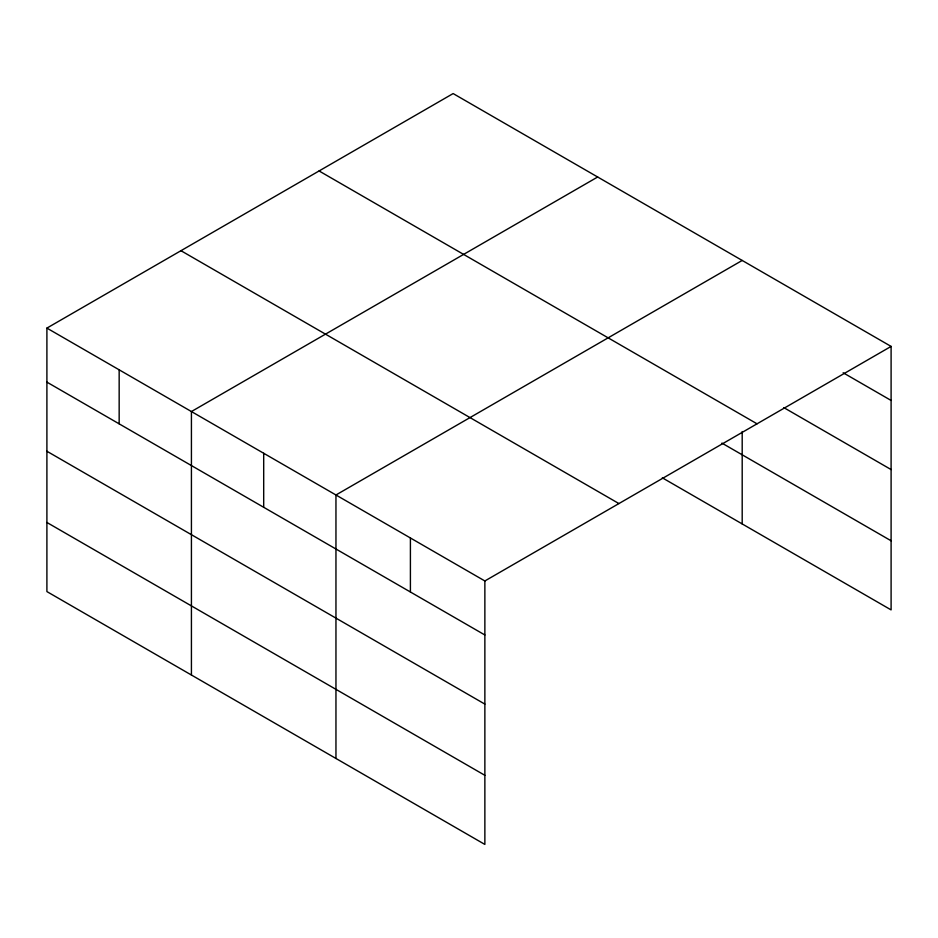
<?xml version="1.0" encoding="UTF-8"?>
<svg xmlns="http://www.w3.org/2000/svg" width="938" height="938" viewBox="0 0 938 938"><rect width="100%" height="100%" fill="white"/><g stroke="black" fill="none" stroke-linecap="round" stroke-linejoin="round"><path stroke-width="1.41" d="M484.864 704.098L484.864 580.962L46.9 328.101L46.9 591.585L484.864 844.435L484.864 704.098L46.9 451.248M46.9 328.101L453.136 93.566L891.1 346.415L891.1 609.899L662.322 477.817M597.67 177.001L191.422 411.548L191.422 675.02M742.193 260.447L335.956 494.983L335.956 758.467M484.864 580.962L891.1 346.415M843.145 372.761L891.1 400.444M783.84 407.631L891.1 469.563M319.084 170.962L757.036 423.812M721.908 443.099L891.1 540.78M180.964 250.704L618.916 503.565M46.9 382.129L484.864 634.979M46.9 522.466L484.864 775.316M742.193 431.55L742.193 523.932M410.41 537.978L410.41 591.995M263.695 453.265L263.695 507.294M119.161 369.818L119.161 423.847"/></g></svg>
